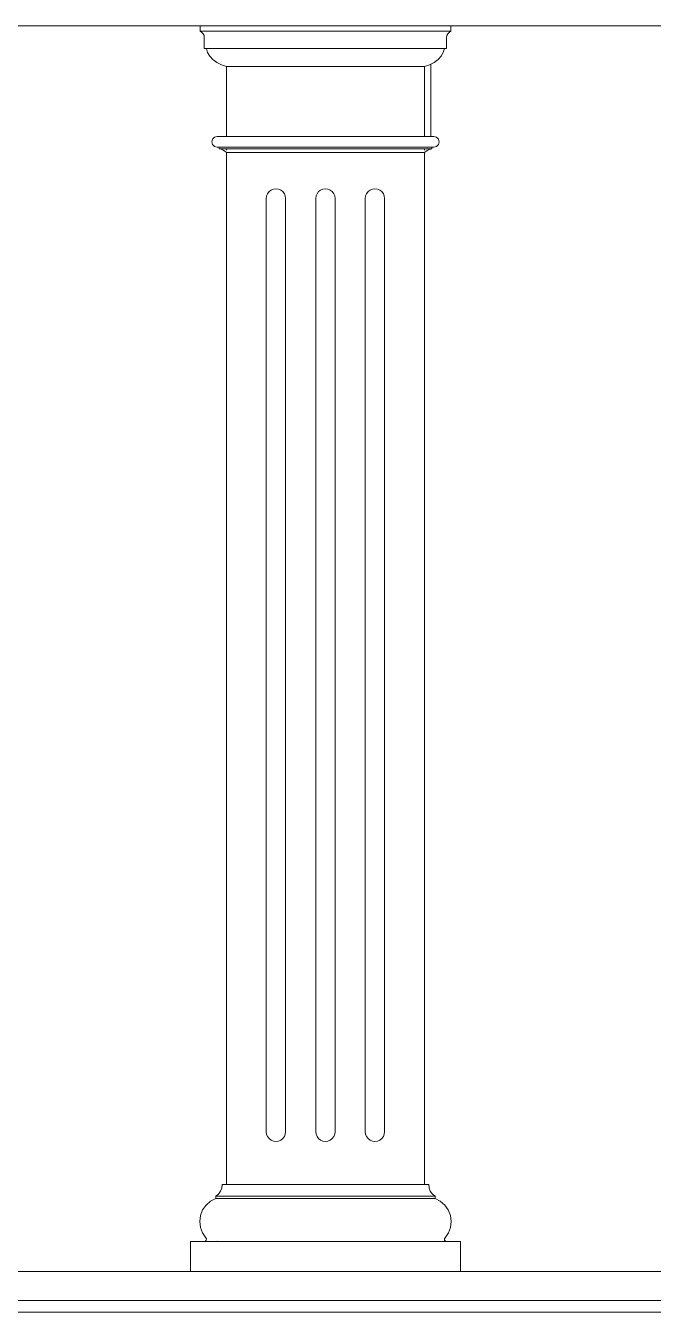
# Model space of a CAD drawing. Header units: millimetres. Extents: x 1832547 to 2001569, y -558009 to -417808.
# Drawn here: x 1981261 to 1982883, y -523749 to -520421 of the extents above; entities that cross this region are included whole.
import ezdxf

# ---------------------------------------------------------------- set-up
doc = ezdxf.new("R2010")
doc.units = ezdxf.units.MM
doc.header["$MEASUREMENT"] = 0
doc.linetypes.add('CENTER', pattern=[2, 1.25, -0.25, 0.25, -0.25])
for name, color, linetype, lineweight in [('CA.manh 08', 8, 'CONTINUOUS', 9), ('CA.thay 145', 145, 'CONTINUOUS', 18), ('CA.tim 67', 67, 'CENTER', 9), ('CA_manh 08', 8, 'CONTINUOUS', 9)]:
    doc.layers.add(name, color=color, linetype=linetype, lineweight=lineweight)

msp = doc.modelspace()

# ---------------------------------------------------------------- linework, layer by layer
at = {"layer": 'CA.manh 08'}
for p, q in [((1981895.4, -520846), (1981890.2, -520850)), ((1981901.4, -520843.5), (1981895.4, -520846)), ((1981907.9, -520842.7), (1981901.4, -520843.5)), ((1981914.4, -520843.5), (1981907.9, -520842.7)), ((1981920.4, -520846), (1981914.4, -520843.5)), ((1981925.6, -520850), (1981920.4, -520846)), ((1982023.3, -520846), (1982018.2, -520850)), ((1982029.4, -520843.5), (1982023.3, -520846)), ((1982035.8, -520842.7), (1982029.4, -520843.5)), ((1982042.3, -520843.5), (1982035.8, -520842.7)), ((1982048.3, -520846), (1982042.3, -520843.5)), ((1982053.5, -520850), (1982048.3, -520846)), ((1982151.3, -520846), (1982146.1, -520850)), ((1982157.3, -520843.5), (1982151.3, -520846)), ((1982163.8, -520842.7), (1982157.3, -520843.5)), ((1982170.2, -520843.5), (1982163.8, -520842.7)), ((1982176.3, -520846), (1982170.2, -520843.5)), ((1982181.4, -520850), (1982176.3, -520846)), ((1981883.8, -520861.2), (1981882.9, -520867.7)), ((1981882.9, -523129.1), (1981882.9, -520867.7)), ((1981886.3, -520855.2), (1981883.8, -520861.2)), ((1981890.2, -520850), (1981886.3, -520855.2)), ((1981929.6, -520855.2), (1981925.6, -520850)), ((1981932.1, -520861.2), (1981929.6, -520855.2)), ((1981932.9, -520867.7), (1981932.1, -520861.2)), ((1981932.9, -523129.1), (1981932.9, -520867.7)), ((1982011.7, -520861.2), (1982010.8, -520867.7)), ((1982010.8, -523129.1), (1982010.8, -520867.7)), ((1982014.2, -520855.2), (1982011.7, -520861.2)), ((1982018.2, -520850), (1982014.2, -520855.2)), ((1982057.5, -520855.2), (1982053.5, -520850)), ((1982060, -520861.2), (1982057.5, -520855.2)), ((1982060.8, -520867.7), (1982060, -520861.2)), ((1982060.8, -523129.1), (1982060.8, -520867.7)), ((1982139.6, -520861.2), (1982138.8, -520867.7)), ((1982138.8, -523129.1), (1982138.8, -520867.7)), ((1982142.1, -520855.2), (1982139.6, -520861.2)), ((1982146.1, -520850), (1982142.1, -520855.2)), ((1982185.4, -520855.2), (1982181.4, -520850)), ((1982187.9, -520861.2), (1982185.4, -520855.2)), ((1982188.8, -520867.7), (1982187.9, -520861.2)), ((1982188.8, -523129.1), (1982188.8, -520867.7)), ((1981882.9, -523281.7), (1981882.9, -521828.1)), ((1981932.9, -523281.7), (1981932.9, -521828.1)), ((1982010.8, -523281.7), (1982010.8, -521828.1)), ((1982060.8, -523281.7), (1982060.8, -521828.1)), ((1982138.8, -523281.7), (1982138.8, -521828.1)), ((1982188.8, -523281.7), (1982188.8, -521828.1)), ((1981883.8, -523288.1), (1981882.9, -523281.7)), ((1981886.3, -523294.2), (1981883.8, -523288.1)), ((1981890.2, -523299.3), (1981886.3, -523294.2)), ((1981895.4, -523303.3), (1981890.2, -523299.3)), ((1981901.4, -523305.8), (1981895.4, -523303.3)), ((1981907.9, -523306.7), (1981901.4, -523305.8)), ((1981914.4, -523305.8), (1981907.9, -523306.7)), ((1981920.4, -523303.3), (1981914.4, -523305.8)), ((1981925.6, -523299.3), (1981920.4, -523303.3)), ((1981929.6, -523294.2), (1981925.6, -523299.3)), ((1981932.1, -523288.1), (1981929.6, -523294.2)), ((1981932.9, -523281.7), (1981932.1, -523288.1)), ((1982011.7, -523288.1), (1982010.8, -523281.7)), ((1982014.2, -523294.2), (1982011.7, -523288.1)), ((1982018.2, -523299.3), (1982014.2, -523294.2)), ((1982023.3, -523303.3), (1982018.2, -523299.3)), ((1982029.4, -523305.8), (1982023.3, -523303.3)), ((1982035.8, -523306.7), (1982029.4, -523305.8)), ((1982042.3, -523305.8), (1982035.8, -523306.7)), ((1982048.3, -523303.3), (1982042.3, -523305.8)), ((1982053.5, -523299.3), (1982048.3, -523303.3)), ((1982057.5, -523294.2), (1982053.5, -523299.3)), ((1982060, -523288.1), (1982057.5, -523294.2)), ((1982060.8, -523281.7), (1982060, -523288.1)), ((1982139.6, -523288.1), (1982138.8, -523281.7)), ((1982142.1, -523294.2), (1982139.6, -523288.1)), ((1982146.1, -523299.3), (1982142.1, -523294.2)), ((1982151.3, -523303.3), (1982146.1, -523299.3)), ((1982157.3, -523305.8), (1982151.3, -523303.3)), ((1982163.8, -523306.7), (1982157.3, -523305.8)), ((1982170.2, -523305.8), (1982163.8, -523306.7)), ((1982176.3, -523303.3), (1982170.2, -523305.8)), ((1982181.4, -523299.3), (1982176.3, -523303.3)), ((1982185.4, -523294.2), (1982181.4, -523299.3)), ((1982187.9, -523288.1), (1982185.4, -523294.2)), ((1982188.8, -523281.7), (1982187.9, -523288.1)), ((1981752.8, -523448.6), (1982318.9, -523448.6))]:
    msp.add_line(p, q, dxfattribs=at)
for points in [[(1972777.4, -523718.6), (1983586.7, -523718.6)], [(1972807.4, -523748.7), (1983556.7, -523748.7)]]:
    msp.add_lwpolyline(points, dxfattribs=at)
at = {"layer": 'CA.thay 145'}
for p, q in [((1981712, -520435), (1981712, -520420.8)), ((1982359.7, -520420.8), (1981712, -520420.8)), ((1981716.5, -520438.2), (1981712, -520435)), ((1981720, -520442.1), (1981716.5, -520438.2)), ((1981722.1, -520446.5), (1981720, -520442.1)), ((1981722.8, -520451.2), (1981722.1, -520446.5)), ((1982348.8, -520451.2), (1982349.6, -520446.5)), ((1982349.6, -520446.5), (1982351.7, -520442.1)), ((1982351.7, -520442.1), (1982355.2, -520438.2)), ((1982355.2, -520438.2), (1982359.7, -520435)), ((1982359.7, -520420.8), (1982362, -520420.8)), ((1982359.7, -520435), (1982359.7, -520420.8)), ((1981722.8, -520479.5), (1981722.8, -520451.2)), ((1981722.8, -520479.5), (1981728.3, -520479.5)), ((1981731.3, -520489.9), (1981728.3, -520479.5)), ((1982340.4, -520489.9), (1982343.4, -520479.5)), ((1982343.4, -520479.5), (1982348.8, -520479.5)), ((1982348.8, -520479.5), (1982348.8, -520451.2)), ((1981737, -520499.7), (1981731.3, -520489.9)), ((1981745, -520508.5), (1981737, -520499.7)), ((1981755.1, -520516), (1981745, -520508.5)), ((1981766.9, -520521.9), (1981755.1, -520516)), ((1982308, -520520.3), (1982316.6, -520516)), ((1982316.6, -520516), (1982326.7, -520508.5)), ((1982326.7, -520508.5), (1982334.7, -520499.7)), ((1982334.7, -520499.7), (1982340.4, -520489.9)), ((1981780, -520526.1), (1981766.9, -520521.9)), ((1981780, -520707.2), (1981780, -520526.1)), ((1982291.7, -520526.1), (1981780, -520526.1)), ((1982291.7, -520526.1), (1982304.8, -520521.9)), ((1982291.7, -520707.2), (1982291.7, -520526.1)), ((1982304.8, -520521.9), (1982308, -520520.3)), ((1982308, -520707.2), (1982308, -520520.3)), ((1981742, -520721.2), (1981743.9, -520714.2)), ((1981743.9, -520714.2), (1981748.8, -520709.1)), ((1981748.8, -520709.1), (1981755.6, -520707.2)), ((1981780, -520707.2), (1981755.6, -520707.2)), ((1981780, -520707.2), (1982291.7, -520707.2)), ((1982308, -520707.2), (1982291.7, -520707.2)), ((1982316, -520707.2), (1982308, -520707.2)), ((1982322.8, -520709.1), (1982316, -520707.2)), ((1982327.8, -520714.2), (1982322.8, -520709.1)), ((1982329.7, -520721.2), (1982327.8, -520714.2)), ((1981743.9, -520728.2), (1981742, -520721.2)), ((1981748.8, -520733.3), (1981743.9, -520728.2)), ((1981755.6, -520735.1), (1981748.8, -520733.3)), ((1981755.6, -520735.1), (1981761.1, -520735.1)), ((1981761.1, -520739.2), (1981761.1, -520735.1)), ((1981766.4, -520740.4), (1981761.1, -520739.2)), ((1981771.4, -520742.4), (1981766.4, -520740.4)), ((1981775.9, -520745.3), (1981771.4, -520742.4)), ((1981780, -520749), (1981775.9, -520745.3)), ((1981780, -520740.4), (1981780, -520742.4)), ((1981780, -520749), (1981780, -523129.1)), ((1981780, -520749), (1982291.7, -520749)), ((1982291.7, -520740.4), (1982291.7, -520742.4)), ((1982291.7, -520749), (1982295.7, -520745.3)), ((1982291.7, -520749), (1982291.7, -523129.1)), ((1982295.7, -520745.3), (1982300.3, -520742.4)), ((1982300.3, -520742.4), (1982305.3, -520740.4)), ((1982305.3, -520740.4), (1982308, -520739.8)), ((1982308, -520739.8), (1982310.6, -520739.2)), ((1982310.6, -520735.1), (1982316, -520735.1)), ((1982310.6, -520739.2), (1982310.6, -520735.1)), ((1982316, -520735.1), (1982322.8, -520733.3)), ((1982322.8, -520733.3), (1982327.8, -520728.2)), ((1982327.8, -520728.2), (1982329.7, -520721.2)), ((1981780, -521828.1), (1981780, -523418.6)), ((1982291.7, -521828.1), (1982291.7, -523418.6)), ((1981759.7, -523443), (1981752.8, -523448.6)), ((1981764.9, -523435.8), (1981759.7, -523443)), ((1981768.1, -523427.5), (1981764.9, -523435.8)), ((1981769.1, -523418.6), (1981768.1, -523427.5)), ((1981780, -523418.6), (1981769.1, -523418.6)), ((1981780, -523418.6), (1982291.7, -523418.6)), ((1982302.6, -523418.6), (1982291.7, -523418.6)), ((1982302.6, -523418.6), (1982303.5, -523427.5)), ((1982303.5, -523427.5), (1982306.8, -523435.8)), ((1982306.8, -523435.8), (1982312, -523443)), ((1982312, -523443), (1982318.9, -523448.6)), ((1981727.4, -523471.3), (1981718.5, -523483.9)), ((1981739, -523461.1), (1981727.4, -523471.3)), ((1981752.8, -523454), (1981739, -523461.1)), ((1981752.8, -523448.6), (1981752.8, -523454)), ((1981752.8, -523454), (1982318.9, -523454)), ((1982318.9, -523448.6), (1982318.9, -523454)), ((1982318.9, -523454), (1982332.6, -523461.1)), ((1982332.6, -523461.1), (1982344.3, -523471.3)), ((1982344.3, -523471.3), (1982353.2, -523483.9)), ((1981712.9, -523498.3), (1981710.9, -523513.6)), ((1981718.5, -523483.9), (1981712.9, -523498.3)), ((1982353.2, -523483.9), (1982358.7, -523498.3)), ((1982358.7, -523498.3), (1982360.7, -523513.6)), ((1981710.9, -523513.6), (1981712.7, -523529)), ((1981712.7, -523529), (1981718, -523543.5)), ((1981718, -523543.5), (1981726.7, -523556.3)), ((1982353.7, -523543.5), (1982345, -523556.3)), ((1982359, -523529), (1982353.7, -523543.5)), ((1982360.7, -523513.6), (1982359, -523529)), ((1981687, -523565.6), (1981687, -523643.6)), ((1981722.8, -523565.6), (1981687, -523565.6)), ((1981725.9, -523564.7), (1981722.8, -523565.6)), ((1981756.3, -523565.6), (1981722.8, -523565.6)), ((1981727.9, -523562.2), (1981725.9, -523564.7)), ((1981726.7, -523556.3), (1981728.2, -523559.1)), ((1981728.2, -523559.1), (1981727.9, -523562.2)), ((1981756.3, -523565.6), (1981756.5, -523564.7)), ((1981780, -523565.6), (1981756.3, -523565.6)), ((1981780, -523565.6), (1981780, -523564.7)), ((1981780, -523565.6), (1982291.7, -523565.6)), ((1982291.7, -523565.6), (1982291.7, -523564.7)), ((1982315.4, -523565.6), (1982291.7, -523565.6)), ((1982315.4, -523565.6), (1982315.2, -523564.7)), ((1982348.8, -523565.6), (1982315.4, -523565.6)), ((1982345, -523556.3), (1982343.5, -523559.1)), ((1982343.5, -523559.1), (1982343.8, -523562.2)), ((1982343.8, -523562.2), (1982345.8, -523564.7)), ((1982345.8, -523564.7), (1982348.8, -523565.6)), ((1982384.7, -523565.6), (1982348.8, -523565.6)), ((1982384.7, -523565.6), (1982384.7, -523643.6)), ((1982385.7, -523643.6), (1981688, -523643.6)), ((1982017.1, -523643.6), (1982017.8, -523643.6)), ((1982017.8, -523643.6), (1982019.7, -523643.6)), ((1982019.7, -523643.6), (1982022.9, -523643.6)), ((1982022.9, -523643.6), (1982027, -523643.6)), ((1982027, -523643.6), (1982031.8, -523643.6)), ((1982031.8, -523643.6), (1982036.9, -523643.6)), ((1982036.9, -523643.6), (1982056.7, -523643.6)), ((1982036.9, -523643.6), (1982042, -523643.6)), ((1982042, -523643.6), (1982046.8, -523643.6)), ((1982046.8, -523643.6), (1982050.9, -523643.6)), ((1982050.9, -523643.6), (1982054, -523643.6)), ((1982054, -523643.6), (1982056, -523643.6)), ((1982056, -523643.6), (1982056.7, -523643.6))]:
    msp.add_line(p, q, dxfattribs=at)
for points in [[(1986204.8, -520420.8), (1972397, -520420.8)], [(1972862.4, -523643.6), (1983521.7, -523643.6)]]:
    msp.add_lwpolyline(points, dxfattribs=at)
at = {"layer": 'CA.tim 67', "ltscale": 500}
for points in [[(1968529.6, -523643.6), (1982642.9, -523643.6)], [(1982642.9, -523643.6), (1993991.7, -523643.6)]]:
    msp.add_lwpolyline(points, dxfattribs=at)
at = {"layer": 'CA_manh 08'}
for p, q in [((1982359.7, -520435), (1981712, -520435)), ((1982343.4, -520479.5), (1981728.3, -520479.5)), ((1981761.1, -520735.1), (1982310.6, -520735.1)), ((1981761.1, -520739.2), (1982310.6, -520739.2))]:
    msp.add_line(p, q, dxfattribs=at)

doc.saveas('drawing.dxf')
